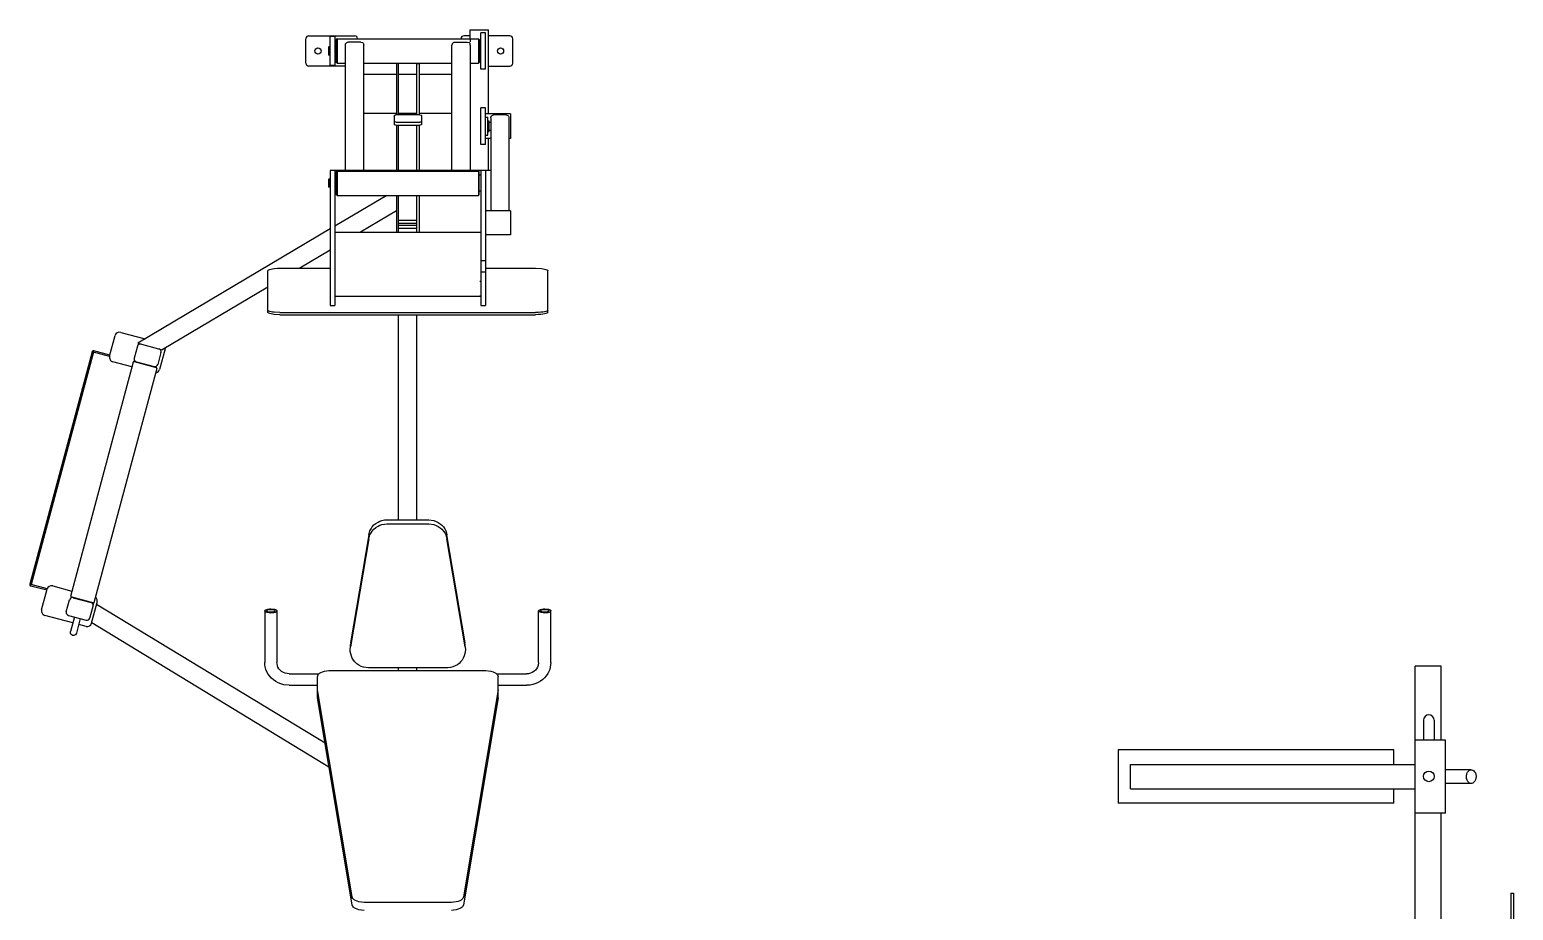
# Model space of a CAD drawing. Header units: millimetres. Extents: x 217.8 to 250.3, y 155.3 to 171.1.
# Drawn here: x 226.941 to 230.037, y 162.871 to 164.708 of the extents above; entities that cross this region are included whole.
import ezdxf

# ---------------------------------------------------------------- set-up
doc = ezdxf.new("R2010")
doc.units = ezdxf.units.MM
doc.layers.add('ARREDI_attrezzature', color=175, linetype='Continuous')

msp = doc.modelspace()

# ---------------------------------------------------------------- linework, layer by layer
at = {"layer": 'ARREDI_attrezzature'}
for p, q in [((227.5174, 164.6383), (227.5174, 164.6891)), ((227.5238, 164.6954), (227.619, 164.6954)), ((227.5682, 164.6722), (227.5682, 164.6939)), ((227.5778, 164.6939), (227.5682, 164.6939)), ((227.5778, 164.6939), (227.5778, 164.6891)), ((227.5778, 164.6891), (227.5778, 164.6335)), ((227.5809, 164.6844), (227.5778, 164.6844)), ((227.5825, 164.6891), (227.5809, 164.6876)), ((227.5809, 164.6876), (227.5809, 164.6398)), ((227.5825, 164.6891), (227.8779, 164.6891)), ((227.5825, 164.6891), (227.5825, 164.6383)), ((227.6004, 164.6787), (227.603, 164.6816)), ((227.603, 164.6816), (227.6047, 164.6823)), ((227.6047, 164.6823), (227.6061, 164.6824)), ((227.632, 164.6824), (227.6061, 164.6824)), ((227.632, 164.6824), (227.6356, 164.6813)), ((227.6356, 164.6813), (227.6371, 164.6799)), ((227.8226, 164.6787), (227.8252, 164.6816)), ((227.8252, 164.6816), (227.8269, 164.6823)), ((227.8269, 164.6823), (227.8283, 164.6824)), ((227.8283, 164.6824), (227.8543, 164.6824)), ((227.8603, 164.6954), (227.8476, 164.6954)), ((227.8543, 164.6824), (227.8579, 164.6813)), ((227.8579, 164.6813), (227.8593, 164.6799)), ((227.8603, 164.7081), (227.8984, 164.7081)), ((227.8603, 164.6891), (227.8603, 164.7081)), ((227.8603, 164.6891), (227.8603, 164.683)), ((227.8779, 164.6891), (227.8794, 164.6876)), ((227.8779, 164.6891), (227.8779, 164.6383)), ((227.8794, 164.6876), (227.8794, 164.6398)), ((227.8826, 164.6844), (227.8794, 164.6844)), ((227.8921, 164.7018), (227.8826, 164.7018)), ((227.8826, 164.6722), (227.8826, 164.7018)), ((227.8921, 164.6722), (227.8921, 164.7018)), ((227.8984, 164.5325), (227.8984, 164.7081)), ((227.9429, 164.6954), (227.8984, 164.6954)), ((227.9492, 164.6383), (227.9492, 164.6891)), ((227.5655, 164.6722), (227.565, 164.6717)), ((227.565, 164.6717), (227.565, 164.6557)), ((227.5675, 164.6637), (227.565, 164.6637)), ((227.5655, 164.6552), (227.565, 164.6557)), ((227.5666, 164.6722), (227.5655, 164.6722)), ((227.5655, 164.6722), (227.5655, 164.6552)), ((227.5666, 164.6552), (227.5655, 164.6552)), ((227.5666, 164.6722), (227.5666, 164.6552)), ((227.5674, 164.6717), (227.5667, 164.6717)), ((227.5667, 164.6717), (227.5667, 164.6557)), ((227.5674, 164.6557), (227.5667, 164.6557)), ((227.5674, 164.6717), (227.5674, 164.6557)), ((227.5675, 164.6722), (227.5675, 164.6552)), ((227.5675, 164.6637), (227.5675, 164.6637)), ((227.5682, 164.6552), (227.5682, 164.6722)), ((227.5682, 164.6335), (227.5682, 164.6552)), ((227.6, 164.6768), (227.6001, 164.6769)), ((227.6, 164.6767), (227.6, 164.6768)), ((227.6, 164.6768), (227.6, 164.6768)), ((227.6, 164.6766), (227.6, 164.6767)), ((227.6, 164.6767), (227.6, 164.6767)), ((227.6, 164.6765), (227.6, 164.6766)), ((227.6, 164.6764), (227.6, 164.6765)), ((227.6, 164.6765), (227.6, 164.6765)), ((227.6, 164.6763), (227.6, 164.6764)), ((227.6, 164.6762), (227.6, 164.6763)), ((227.6, 164.6763), (227.6, 164.6763)), ((227.6, 164.6761), (227.6, 164.6762)), ((227.6, 164.676), (227.6, 164.6761)), ((227.6, 164.4121), (227.6, 164.676)), ((227.6001, 164.6776), (227.6002, 164.6777)), ((227.6001, 164.6775), (227.6001, 164.6776)), ((227.6001, 164.6774), (227.6001, 164.6775)), ((227.6001, 164.6775), (227.6001, 164.6775)), ((227.6001, 164.6773), (227.6001, 164.6774)), ((227.6001, 164.6772), (227.6001, 164.6773)), ((227.6001, 164.6773), (227.6001, 164.6773)), ((227.6001, 164.6771), (227.6001, 164.6772)), ((227.6001, 164.6772), (227.6001, 164.6772)), ((227.6001, 164.677), (227.6001, 164.6771)), ((227.6001, 164.6769), (227.6001, 164.677)), ((227.6001, 164.677), (227.6001, 164.677)), ((227.6002, 164.6781), (227.6003, 164.6782)), ((227.6002, 164.678), (227.6002, 164.6781)), ((227.6002, 164.6779), (227.6002, 164.678)), ((227.6002, 164.678), (227.6002, 164.678)), ((227.6002, 164.6778), (227.6002, 164.6779)), ((227.6002, 164.6777), (227.6002, 164.6778)), ((227.6002, 164.6778), (227.6002, 164.6778)), ((227.6002, 164.6777), (227.6002, 164.6777)), ((227.6003, 164.6785), (227.6004, 164.6786)), ((227.6003, 164.6784), (227.6003, 164.6785)), ((227.6003, 164.6785), (227.6003, 164.6785)), ((227.6003, 164.6783), (227.6003, 164.6784)), ((227.6003, 164.6782), (227.6003, 164.6783)), ((227.6003, 164.6783), (227.6003, 164.6783)), ((227.6003, 164.6782), (227.6003, 164.6782)), ((227.6004, 164.6786), (227.6004, 164.6787)), ((227.6004, 164.6787), (227.6004, 164.6787)), ((227.6371, 164.6799), (227.6377, 164.6787)), ((227.6377, 164.6787), (227.6377, 164.6787)), ((227.6377, 164.6787), (227.6377, 164.6786)), ((227.6377, 164.6786), (227.6378, 164.6785)), ((227.6378, 164.6785), (227.6378, 164.6785)), ((227.6378, 164.6785), (227.6378, 164.6784)), ((227.6378, 164.6784), (227.6378, 164.6783)), ((227.6378, 164.6783), (227.6378, 164.6783)), ((227.6378, 164.6783), (227.6378, 164.6782)), ((227.6378, 164.6782), (227.6378, 164.6782)), ((227.6378, 164.6782), (227.6379, 164.6781)), ((227.6379, 164.6781), (227.6379, 164.678)), ((227.6379, 164.678), (227.6379, 164.678)), ((227.6379, 164.678), (227.6379, 164.6779)), ((227.6379, 164.6779), (227.6379, 164.6778)), ((227.6379, 164.6778), (227.6379, 164.6778)), ((227.6379, 164.6778), (227.6379, 164.6777)), ((227.6379, 164.6777), (227.6379, 164.6777)), ((227.6379, 164.6777), (227.6379, 164.6776)), ((227.6379, 164.6776), (227.638, 164.6775)), ((227.638, 164.6775), (227.638, 164.6775)), ((227.638, 164.6775), (227.638, 164.6774)), ((227.638, 164.6774), (227.638, 164.6773)), ((227.638, 164.6773), (227.638, 164.6773)), ((227.638, 164.6773), (227.638, 164.6772)), ((227.638, 164.6772), (227.638, 164.6772)), ((227.638, 164.6772), (227.638, 164.6771)), ((227.638, 164.6771), (227.638, 164.677)), ((227.638, 164.677), (227.638, 164.677)), ((227.638, 164.677), (227.638, 164.6769)), ((227.638, 164.6769), (227.638, 164.6768)), ((227.638, 164.6768), (227.6381, 164.6768)), ((227.6381, 164.6768), (227.6381, 164.6767)), ((227.6381, 164.6767), (227.6381, 164.6767)), ((227.6381, 164.6767), (227.6381, 164.6766)), ((227.6381, 164.6766), (227.6381, 164.6765)), ((227.6381, 164.6765), (227.6381, 164.6765)), ((227.6381, 164.6765), (227.6381, 164.6764)), ((227.6381, 164.6764), (227.6381, 164.6763)), ((227.6381, 164.6763), (227.6381, 164.6763)), ((227.6381, 164.6763), (227.6381, 164.6762)), ((227.6381, 164.6762), (227.6381, 164.6762)), ((227.6381, 164.6762), (227.6381, 164.676)), ((227.6381, 164.676), (227.6381, 164.6758)), ((227.6381, 164.4133), (227.6381, 164.6758)), ((227.8223, 164.6762), (227.8222, 164.676)), ((227.8222, 164.676), (227.8222, 164.6758)), ((227.8222, 164.4133), (227.8222, 164.6758)), ((227.8224, 164.6773), (227.8223, 164.6773)), ((227.8223, 164.6773), (227.8223, 164.6772)), ((227.8223, 164.6772), (227.8223, 164.6772)), ((227.8223, 164.6772), (227.8223, 164.6771)), ((227.8223, 164.6771), (227.8223, 164.677)), ((227.8223, 164.677), (227.8223, 164.677)), ((227.8223, 164.677), (227.8223, 164.6769)), ((227.8223, 164.6769), (227.8223, 164.6768)), ((227.8223, 164.6768), (227.8223, 164.6768)), ((227.8223, 164.6768), (227.8223, 164.6767)), ((227.8223, 164.6767), (227.8223, 164.6767)), ((227.8223, 164.6767), (227.8223, 164.6766)), ((227.8223, 164.6766), (227.8223, 164.6765)), ((227.8223, 164.6765), (227.8223, 164.6765)), ((227.8223, 164.6765), (227.8223, 164.6764)), ((227.8223, 164.6764), (227.8223, 164.6763)), ((227.8223, 164.6763), (227.8223, 164.6763)), ((227.8223, 164.6763), (227.8223, 164.6762)), ((227.8223, 164.6762), (227.8223, 164.6762)), ((227.8225, 164.6779), (227.8224, 164.6778)), ((227.8224, 164.6778), (227.8224, 164.6778)), ((227.8224, 164.6778), (227.8224, 164.6777)), ((227.8224, 164.6777), (227.8224, 164.6777)), ((227.8224, 164.6777), (227.8224, 164.6776)), ((227.8224, 164.6776), (227.8224, 164.6775)), ((227.8224, 164.6775), (227.8224, 164.6775)), ((227.8224, 164.6775), (227.8224, 164.6774)), ((227.8224, 164.6774), (227.8224, 164.6773)), ((227.8226, 164.6784), (227.8225, 164.6783)), ((227.8225, 164.6783), (227.8225, 164.6783)), ((227.8225, 164.6783), (227.8225, 164.6782)), ((227.8225, 164.6782), (227.8225, 164.6782)), ((227.8225, 164.6782), (227.8225, 164.6781)), ((227.8225, 164.6781), (227.8225, 164.678)), ((227.8225, 164.678), (227.8225, 164.678)), ((227.8225, 164.678), (227.8225, 164.6779)), ((227.8226, 164.6787), (227.8226, 164.6787)), ((227.8226, 164.6787), (227.8226, 164.6786)), ((227.8226, 164.6786), (227.8226, 164.6785)), ((227.8226, 164.6785), (227.8226, 164.6785)), ((227.8226, 164.6785), (227.8226, 164.6784)), ((227.8593, 164.6799), (227.86, 164.6787)), ((227.86, 164.6786), (227.86, 164.6787)), ((227.86, 164.6787), (227.86, 164.6787)), ((227.86, 164.6785), (227.86, 164.6786)), ((227.86, 164.6784), (227.86, 164.6785)), ((227.86, 164.6785), (227.86, 164.6785)), ((227.8601, 164.6783), (227.86, 164.6784)), ((227.8601, 164.6782), (227.8601, 164.6783)), ((227.8601, 164.6783), (227.8601, 164.6783)), ((227.8601, 164.6781), (227.8601, 164.6782)), ((227.8601, 164.6782), (227.8601, 164.6782)), ((227.8601, 164.678), (227.8601, 164.6781)), ((227.8601, 164.6779), (227.8601, 164.678)), ((227.8601, 164.678), (227.8601, 164.678)), ((227.8602, 164.6778), (227.8601, 164.6779)), ((227.8602, 164.6777), (227.8602, 164.6778)), ((227.8602, 164.6778), (227.8602, 164.6778)), ((227.8602, 164.6776), (227.8602, 164.6777)), ((227.8602, 164.6777), (227.8602, 164.6777)), ((227.8602, 164.6775), (227.8602, 164.6776)), ((227.8602, 164.6774), (227.8602, 164.6775)), ((227.8602, 164.6775), (227.8602, 164.6775)), ((227.8602, 164.6773), (227.8602, 164.6774)), ((227.8603, 164.6772), (227.8602, 164.6773)), ((227.8602, 164.6773), (227.8602, 164.6773)), ((227.8603, 164.6771), (227.8603, 164.6772)), ((227.8603, 164.6772), (227.8603, 164.6772)), ((227.8603, 164.677), (227.8603, 164.6771)), ((227.8603, 164.6769), (227.8603, 164.677)), ((227.8603, 164.677), (227.8603, 164.677)), ((227.8603, 164.6768), (227.8603, 164.6769)), ((227.8603, 164.6767), (227.8603, 164.6768)), ((227.8603, 164.6768), (227.8603, 164.6768)), ((227.8603, 164.6766), (227.8603, 164.6767)), ((227.8603, 164.6767), (227.8603, 164.6767)), ((227.8603, 164.6765), (227.8603, 164.6766)), ((227.8603, 164.6764), (227.8603, 164.6765)), ((227.8603, 164.6765), (227.8603, 164.6765)), ((227.8603, 164.6763), (227.8603, 164.6764)), ((227.8603, 164.6762), (227.8603, 164.6763)), ((227.8603, 164.6763), (227.8603, 164.6763)), ((227.8603, 164.6761), (227.8603, 164.6762)), ((227.8603, 164.676), (227.8603, 164.6761)), ((227.8603, 164.676), (227.8603, 164.4133)), ((227.8826, 164.6552), (227.8826, 164.6722)), ((227.8826, 164.6256), (227.8826, 164.6552)), ((227.8921, 164.6552), (227.8921, 164.6722)), ((227.8921, 164.6256), (227.8921, 164.6552)), ((227.6, 164.6319), (227.5238, 164.6319)), ((227.5778, 164.6335), (227.5682, 164.6335)), ((227.5809, 164.6424), (227.5778, 164.6424)), ((227.5825, 164.6383), (227.5809, 164.6398)), ((227.5825, 164.6383), (227.6, 164.6383)), ((227.6381, 164.6383), (227.8222, 164.6383)), ((227.7111, 164.6375), (227.7066, 164.6375)), ((227.7066, 164.6375), (227.7066, 164.5302)), ((227.7111, 164.6367), (227.7111, 164.6383)), ((227.7111, 164.5302), (227.7111, 164.6367)), ((227.7492, 164.6367), (227.7492, 164.6383)), ((227.7492, 164.6375), (227.7538, 164.6375)), ((227.7492, 164.5302), (227.7492, 164.6367)), ((227.7538, 164.6375), (227.7538, 164.5302)), ((227.8603, 164.6383), (227.8779, 164.6383)), ((227.8779, 164.6383), (227.8794, 164.6398)), ((227.8826, 164.6424), (227.8794, 164.6424)), ((227.8921, 164.6256), (227.8826, 164.6256)), ((227.8984, 164.6319), (227.9429, 164.6319)), ((227.6381, 164.6154), (227.7066, 164.6154)), ((227.7111, 164.6154), (227.7492, 164.6154)), ((227.7538, 164.6154), (227.8222, 164.6154)), ((227.6381, 164.5339), (227.7066, 164.5339)), ((227.7018, 164.5291), (227.7028, 164.5299)), ((227.7018, 164.5291), (227.7018, 164.5104)), ((227.7028, 164.5299), (227.7044, 164.5302)), ((227.7044, 164.5302), (227.705, 164.5302)), ((227.7554, 164.5302), (227.705, 164.5302)), ((227.7111, 164.5339), (227.7492, 164.5339)), ((227.7538, 164.5339), (227.8222, 164.5339)), ((227.7554, 164.5302), (227.7582, 164.5296)), ((227.7582, 164.5296), (227.7585, 164.5291)), ((227.7585, 164.5291), (227.7585, 164.5104)), ((227.8921, 164.5449), (227.8826, 164.5449)), ((227.8826, 164.4687), (227.8826, 164.5449)), ((227.8921, 164.4687), (227.8921, 164.5449)), ((227.9445, 164.5325), (227.8923, 164.5325)), ((227.9035, 164.5263), (227.9061, 164.5293)), ((227.9061, 164.5293), (227.9078, 164.53)), ((227.9078, 164.53), (227.9093, 164.5302)), ((227.9352, 164.5302), (227.9093, 164.5302)), ((227.9352, 164.5302), (227.9388, 164.529)), ((227.9388, 164.529), (227.9402, 164.5275)), ((227.9402, 164.5275), (227.9409, 164.5263)), ((227.9445, 164.5325), (227.9445, 164.4812)), ((227.7022, 164.5158), (227.7018, 164.5163)), ((227.7022, 164.5099), (227.7018, 164.5104)), ((227.705, 164.5152), (227.7022, 164.5158)), ((227.705, 164.5093), (227.7022, 164.5099)), ((227.705, 164.5152), (227.7554, 164.5152)), ((227.705, 164.5093), (227.7554, 164.5093)), ((227.7066, 164.5093), (227.7066, 164.414)), ((227.7111, 164.4143), (227.7111, 164.5093)), ((227.7492, 164.4143), (227.7492, 164.5093)), ((227.7538, 164.5093), (227.7538, 164.4143)), ((227.756, 164.5152), (227.7554, 164.5152)), ((227.756, 164.5093), (227.7554, 164.5093)), ((227.7575, 164.5155), (227.756, 164.5152)), ((227.7575, 164.5096), (227.756, 164.5093)), ((227.7585, 164.5163), (227.7575, 164.5155)), ((227.7585, 164.5104), (227.7575, 164.5096)), ((227.8921, 164.5259), (227.8972, 164.5259)), ((227.8972, 164.4878), (227.8972, 164.5259)), ((227.8972, 164.5179), (227.9, 164.5179)), ((227.8972, 164.4957), (227.9, 164.4957)), ((227.9, 164.4957), (227.9, 164.5179)), ((227.9, 164.5153), (227.9032, 164.5153)), ((227.9, 164.4983), (227.9032, 164.4983)), ((227.9032, 164.5249), (227.9032, 164.525)), ((227.9032, 164.525), (227.9033, 164.525)), ((227.9032, 164.5248), (227.9032, 164.5249)), ((227.9032, 164.5249), (227.9032, 164.5249)), ((227.9032, 164.5247), (227.9032, 164.5248)), ((227.9032, 164.5246), (227.9032, 164.5247)), ((227.9032, 164.5247), (227.9032, 164.5247)), ((227.9032, 164.5245), (227.9032, 164.5246)), ((227.9032, 164.5246), (227.9032, 164.5246)), ((227.9032, 164.5244), (227.9032, 164.5245)), ((227.9032, 164.5245), (227.9032, 164.5245)), ((227.9032, 164.5243), (227.9032, 164.5244)), ((227.9032, 164.5244), (227.9032, 164.5244)), ((227.9032, 164.5242), (227.9032, 164.5243)), ((227.9032, 164.5243), (227.9032, 164.5243)), ((227.9032, 164.5241), (227.9032, 164.5242)), ((227.9032, 164.5242), (227.9032, 164.5242)), ((227.9032, 164.524), (227.9032, 164.5241)), ((227.9032, 164.524), (227.9032, 164.3306)), ((227.9033, 164.5254), (227.9033, 164.5255)), ((227.9033, 164.5255), (227.9034, 164.5255)), ((227.9033, 164.5253), (227.9033, 164.5254)), ((227.9033, 164.5254), (227.9033, 164.5254)), ((227.9033, 164.5252), (227.9033, 164.5253)), ((227.9033, 164.5253), (227.9033, 164.5253)), ((227.9033, 164.5251), (227.9033, 164.5252)), ((227.9033, 164.5252), (227.9033, 164.5252)), ((227.9033, 164.525), (227.9033, 164.5251)), ((227.9033, 164.5251), (227.9033, 164.5251)), ((227.9034, 164.5258), (227.9034, 164.5259)), ((227.9034, 164.5259), (227.9035, 164.5259)), ((227.9034, 164.5257), (227.9034, 164.5258)), ((227.9034, 164.5258), (227.9034, 164.5258)), ((227.9034, 164.5256), (227.9034, 164.5257)), ((227.9034, 164.5257), (227.9034, 164.5257)), ((227.9034, 164.5255), (227.9034, 164.5256)), ((227.9034, 164.5256), (227.9034, 164.5256)), ((227.9035, 164.5262), (227.9035, 164.5263)), ((227.9035, 164.5261), (227.9035, 164.5262)), ((227.9035, 164.526), (227.9035, 164.5261)), ((227.9035, 164.5261), (227.9035, 164.5261)), ((227.9035, 164.5259), (227.9035, 164.526)), ((227.9035, 164.526), (227.9035, 164.526)), ((227.9409, 164.5263), (227.9409, 164.5262)), ((227.9409, 164.5262), (227.9409, 164.5261)), ((227.9409, 164.5261), (227.9409, 164.5261)), ((227.9409, 164.5261), (227.9409, 164.526)), ((227.9409, 164.526), (227.9409, 164.526)), ((227.9409, 164.526), (227.941, 164.5259)), ((227.941, 164.5259), (227.941, 164.5259)), ((227.941, 164.5259), (227.941, 164.5258)), ((227.941, 164.5258), (227.941, 164.5258)), ((227.941, 164.5258), (227.941, 164.5257)), ((227.941, 164.5257), (227.941, 164.5257)), ((227.941, 164.5257), (227.941, 164.5256)), ((227.941, 164.5256), (227.9411, 164.5256)), ((227.9411, 164.5256), (227.9411, 164.5255)), ((227.9411, 164.5255), (227.9411, 164.5255)), ((227.9411, 164.5255), (227.9411, 164.5254)), ((227.9411, 164.5254), (227.9411, 164.5254)), ((227.9411, 164.5254), (227.9411, 164.5253)), ((227.9411, 164.5253), (227.9411, 164.5253)), ((227.9411, 164.5253), (227.9411, 164.5252)), ((227.9411, 164.5252), (227.9411, 164.5252)), ((227.9411, 164.5252), (227.9411, 164.5251)), ((227.9411, 164.5251), (227.9412, 164.5251)), ((227.9412, 164.5251), (227.9412, 164.525)), ((227.9412, 164.525), (227.9412, 164.525)), ((227.9412, 164.525), (227.9412, 164.5249)), ((227.9412, 164.5249), (227.9412, 164.5249)), ((227.9412, 164.5249), (227.9412, 164.5248)), ((227.9412, 164.5248), (227.9412, 164.5247)), ((227.9412, 164.5247), (227.9412, 164.5247)), ((227.9412, 164.5247), (227.9412, 164.5246)), ((227.9412, 164.5246), (227.9412, 164.5246)), ((227.9412, 164.5246), (227.9412, 164.5245)), ((227.9412, 164.5245), (227.9412, 164.5245)), ((227.9412, 164.5245), (227.9412, 164.5244)), ((227.9412, 164.5244), (227.9412, 164.5244)), ((227.9412, 164.5244), (227.9412, 164.5243)), ((227.9412, 164.5243), (227.9412, 164.5243)), ((227.9412, 164.5243), (227.9412, 164.5242)), ((227.9412, 164.5242), (227.9412, 164.5242)), ((227.9412, 164.5242), (227.9413, 164.5241)), ((227.9413, 164.5241), (227.9413, 164.524)), ((227.9413, 164.524), (227.9413, 164.5238)), ((227.9413, 164.5238), (227.9413, 164.3306)), ((227.8921, 164.4687), (227.8826, 164.4687)), ((227.8921, 164.4878), (227.8972, 164.4878)), ((227.9032, 164.4812), (227.8924, 164.4812)), ((227.8984, 164.4143), (227.8984, 164.4812)), ((227.9445, 164.4812), (227.9413, 164.4812)), ((227.5682, 164.4143), (227.5682, 164.1326)), ((227.9032, 164.4143), (227.5682, 164.4143)), ((227.5782, 164.4143), (227.5782, 164.1526)), ((227.5809, 164.4049), (227.5782, 164.4049)), ((227.5825, 164.4133), (227.5809, 164.4118)), ((227.5809, 164.4118), (227.5809, 164.364)), ((227.5825, 164.4133), (227.8779, 164.4133)), ((227.5825, 164.4133), (227.5825, 164.3625)), ((227.8794, 164.4121), (227.8779, 164.4133)), ((227.8779, 164.4133), (227.8779, 164.3625)), ((227.8794, 164.364), (227.8794, 164.4121)), ((227.8826, 164.4049), (227.8794, 164.4049)), ((227.8826, 164.4143), (227.8826, 164.1326)), ((227.8921, 164.4143), (227.8921, 164.1326)), ((227.5655, 164.3964), (227.565, 164.3959)), ((227.565, 164.3959), (227.565, 164.3799)), ((227.5675, 164.3879), (227.565, 164.3879)), ((227.5655, 164.3794), (227.565, 164.3799)), ((227.5666, 164.3964), (227.5655, 164.3964)), ((227.5655, 164.3964), (227.5655, 164.3794)), ((227.5666, 164.3794), (227.5655, 164.3794)), ((227.5666, 164.3964), (227.5666, 164.3794)), ((227.5674, 164.3959), (227.5667, 164.3959)), ((227.5667, 164.3959), (227.5667, 164.3799)), ((227.5674, 164.3799), (227.5667, 164.3799)), ((227.5674, 164.3959), (227.5674, 164.3799)), ((227.5675, 164.3964), (227.5675, 164.3794)), ((227.5675, 164.3879), (227.5675, 164.3879)), ((227.5809, 164.371), (227.5782, 164.371)), ((227.6864, 164.3625), (227.5782, 164.2982)), ((227.5825, 164.3625), (227.5809, 164.364)), ((227.5825, 164.3625), (227.8779, 164.3625)), ((227.7066, 164.3625), (227.7066, 164.2859)), ((227.7111, 164.2859), (227.7111, 164.3625)), ((227.7492, 164.2859), (227.7492, 164.3625)), ((227.7538, 164.3625), (227.7538, 164.2859)), ((227.8779, 164.3625), (227.8794, 164.364)), ((227.8826, 164.371), (227.8794, 164.371)), ((227.7066, 164.3303), (227.6318, 164.2859)), ((227.7492, 164.31), (227.7111, 164.31)), ((227.9444, 164.3306), (227.8921, 164.3306)), ((227.9444, 164.3306), (227.9444, 164.2801)), ((227.5682, 164.2924), (227.1667, 164.0541)), ((227.5782, 164.2859), (227.8822, 164.2859)), ((227.7492, 164.3036), (227.7111, 164.3036)), ((227.7492, 164.2997), (227.7111, 164.2997)), ((227.7492, 164.2934), (227.7111, 164.2934)), ((227.9444, 164.2801), (227.8921, 164.2801)), ((227.5682, 164.2483), (227.5046, 164.2105)), ((227.8826, 164.2268), (227.8921, 164.2268)), ((227.4381, 164.2052), (227.4391, 164.2067)), ((227.4381, 164.1189), (227.4381, 164.2052)), ((227.4391, 164.2067), (227.4403, 164.2073)), ((227.4403, 164.2073), (227.4423, 164.2081)), ((227.4423, 164.2081), (227.4448, 164.2088)), ((227.4448, 164.2088), (227.4482, 164.2094)), ((227.4482, 164.2094), (227.4524, 164.21)), ((227.4524, 164.21), (227.4584, 164.2104)), ((227.4584, 164.2104), (227.4635, 164.2105)), ((227.4635, 164.2105), (227.5682, 164.2105)), ((227.8816, 164.2031), (227.893, 164.2031)), ((227.8921, 164.2105), (227.9969, 164.2105)), ((227.9969, 164.2105), (228.0088, 164.2099)), ((228.0088, 164.2099), (228.0127, 164.2093)), ((228.0127, 164.2093), (228.0155, 164.2088)), ((228.0155, 164.2088), (228.018, 164.2081)), ((228.018, 164.2081), (228.02, 164.2074)), ((228.02, 164.2074), (228.0213, 164.2066)), ((228.0213, 164.2066), (228.0221, 164.2058)), ((228.0221, 164.2058), (228.0223, 164.2052)), ((228.0223, 164.1189), (228.0223, 164.2052)), ((227.4381, 164.171), (227.2179, 164.0404)), ((227.8822, 164.1822), (227.8822, 164.1842)), ((227.5682, 164.1326), (227.5778, 164.1326)), ((227.5778, 164.1526), (227.5778, 164.1326)), ((227.5782, 164.1526), (227.8822, 164.1526)), ((227.8822, 164.1526), (227.8822, 164.1535)), ((227.8826, 164.1326), (227.8921, 164.1326)), ((227.4382, 164.1228), (227.4381, 164.1233)), ((227.4382, 164.1183), (227.4381, 164.1189)), ((227.439, 164.1219), (227.4382, 164.1228)), ((227.439, 164.1175), (227.4382, 164.1183)), ((227.4403, 164.1212), (227.439, 164.1219)), ((227.4403, 164.1167), (227.439, 164.1175)), ((227.4423, 164.1204), (227.4403, 164.1212)), ((227.4423, 164.116), (227.4403, 164.1167)), ((227.4449, 164.1198), (227.4423, 164.1204)), ((227.4449, 164.1153), (227.4423, 164.116)), ((227.4477, 164.1192), (227.4449, 164.1198)), ((227.4477, 164.1148), (227.4449, 164.1153)), ((227.4516, 164.1187), (227.4477, 164.1192)), ((227.4516, 164.1142), (227.4477, 164.1148)), ((227.4635, 164.1181), (227.4516, 164.1187)), ((227.4635, 164.1136), (227.4516, 164.1142)), ((227.4635, 164.1181), (227.9969, 164.1181)), ((227.4635, 164.1136), (227.9969, 164.1136)), ((227.7111, 163.6858), (227.7111, 164.1136)), ((227.7492, 163.6858), (227.7492, 164.1136)), ((228.0019, 164.1182), (227.9969, 164.1181)), ((228.0019, 164.1137), (227.9969, 164.1136)), ((228.0079, 164.1186), (228.0019, 164.1182)), ((228.0079, 164.1141), (228.0019, 164.1137)), ((228.0122, 164.1191), (228.0079, 164.1186)), ((228.0122, 164.1147), (228.0079, 164.1141)), ((228.0156, 164.1198), (228.0122, 164.1191)), ((228.0156, 164.1153), (228.0122, 164.1147)), ((228.018, 164.1204), (228.0156, 164.1198)), ((228.018, 164.116), (228.0156, 164.1153)), ((228.0201, 164.1212), (228.018, 164.1204)), ((228.0201, 164.1168), (228.018, 164.116)), ((228.0213, 164.1219), (228.0201, 164.1212)), ((228.0213, 164.1174), (228.0201, 164.1168)), ((228.0223, 164.1233), (228.0213, 164.1219)), ((228.0223, 164.1189), (228.0213, 164.1174)), ((227.108, 164.0271), (227.1195, 164.07)), ((227.1311, 164.0768), (227.1819, 164.0632)), ((227.0713, 164.0363), (226.9413, 163.5514)), ((227.075, 164.0384), (226.9443, 163.5507)), ((227.1078, 164.0265), (227.0713, 164.0363)), ((227.1086, 164.0294), (227.075, 164.0384)), ((227.1662, 164.0479), (227.1594, 164.0229)), ((227.1667, 164.0541), (227.2179, 164.0404)), ((227.2152, 164.0348), (227.2085, 164.0097)), ((227.2238, 164.0421), (227.2122, 163.9991)), ((227.1573, 164.0148), (227.0262, 163.5256)), ((227.2063, 164.0016), (227.0753, 163.5126)), ((227.1546, 164.0047), (227.1147, 164.0154)), ((227.1591, 164.0159), (227.2053, 164.0035)), ((227.1638, 164.0154), (227.201, 164.0054)), ((227.6487, 163.6544), (227.6512, 163.663)), ((227.6512, 163.663), (227.6534, 163.6673)), ((227.6534, 163.6673), (227.6559, 163.671)), ((227.6534, 163.6587), (227.6559, 163.6624)), ((227.6559, 163.671), (227.6596, 163.6751)), ((227.6559, 163.6624), (227.6596, 163.6665)), ((227.6596, 163.6751), (227.6633, 163.6782)), ((227.6596, 163.6665), (227.6633, 163.6696)), ((227.6633, 163.6782), (227.668, 163.6812)), ((227.6633, 163.6696), (227.668, 163.6726)), ((227.668, 163.6812), (227.6719, 163.683)), ((227.668, 163.6726), (227.6719, 163.6744)), ((227.6719, 163.683), (227.6763, 163.6845)), ((227.6719, 163.6744), (227.6763, 163.6759)), ((227.6763, 163.6845), (227.6818, 163.6855)), ((227.6763, 163.6759), (227.6818, 163.6769)), ((227.6818, 163.6855), (227.6862, 163.6858)), ((227.6818, 163.6769), (227.6862, 163.6772)), ((227.6862, 163.6858), (227.7741, 163.6858)), ((227.6862, 163.6772), (227.7741, 163.6772)), ((227.7741, 163.6858), (227.7847, 163.6843)), ((227.7741, 163.6772), (227.7847, 163.6757)), ((227.7847, 163.6843), (227.7896, 163.6825)), ((227.7847, 163.6757), (227.7896, 163.6739)), ((227.7896, 163.6825), (227.7936, 163.6805)), ((227.7896, 163.6739), (227.7936, 163.6719)), ((227.7936, 163.6805), (227.798, 163.6775)), ((227.7936, 163.6719), (227.798, 163.6689)), ((227.798, 163.6775), (227.8012, 163.6746)), ((227.798, 163.6689), (227.8012, 163.666)), ((227.8012, 163.6746), (227.8044, 163.671)), ((227.8012, 163.666), (227.8044, 163.6624)), ((227.8044, 163.671), (227.8071, 163.667)), ((227.8044, 163.6624), (227.8071, 163.6584)), ((227.8071, 163.667), (227.8092, 163.6628)), ((227.8092, 163.6628), (227.8109, 163.658)), ((227.6487, 163.6544), (227.6106, 163.4293)), ((227.6487, 163.6511), (227.6106, 163.426)), ((227.6487, 163.6458), (227.6106, 163.4207)), ((227.6487, 163.6458), (227.6512, 163.6544)), ((227.6512, 163.6544), (227.6534, 163.6587)), ((227.8071, 163.6584), (227.8092, 163.6542)), ((227.8092, 163.6542), (227.8109, 163.6494)), ((227.8109, 163.658), (227.8117, 163.6544)), ((227.8109, 163.6494), (227.8117, 163.6458)), ((227.8498, 163.4293), (227.8117, 163.6544)), ((227.8498, 163.426), (227.8117, 163.6511)), ((227.8498, 163.4207), (227.8117, 163.6458)), ((226.9413, 163.5514), (226.9443, 163.5507)), ((226.9435, 163.5477), (226.9443, 163.5507)), ((226.9771, 163.5387), (226.9435, 163.5477)), ((226.9779, 163.5416), (226.9443, 163.5507)), ((226.9662, 163.4981), (226.9777, 163.5411)), ((226.9894, 163.5478), (227.0293, 163.5371)), ((227.0177, 163.4939), (227.0244, 163.519)), ((227.0262, 163.5256), (227.0753, 163.5124)), ((227.0319, 163.5233), (227.0692, 163.5133)), ((227.0668, 163.4808), (227.0735, 163.5058)), ((227.0705, 163.4702), (227.082, 163.5131)), ((227.0735, 163.5058), (227.0736, 163.5064)), ((227.0736, 163.5064), (227.0753, 163.5126)), ((227.5609, 163.2175), (227.081, 163.5091)), ((227.0312, 163.4708), (226.973, 163.4865)), ((227.022, 163.4865), (227.0593, 163.4765)), ((227.0345, 163.4831), (227.0263, 163.4526)), ((227.0468, 163.4798), (227.0386, 163.4493)), ((227.4317, 163.4958), (227.4326, 163.4974)), ((227.4317, 163.4958), (227.4317, 163.3884)), ((227.4318, 163.4952), (227.4317, 163.4958)), ((227.4324, 163.4943), (227.4318, 163.4952)), ((227.4334, 163.4936), (227.4324, 163.4943)), ((227.4326, 163.4974), (227.4341, 163.4983)), ((227.435, 163.4929), (227.4334, 163.4936)), ((227.4341, 163.4983), (227.4358, 163.499)), ((227.437, 163.4923), (227.435, 163.4929)), ((227.4357, 163.4958), (227.4368, 163.4973)), ((227.4358, 163.4952), (227.4357, 163.4958)), ((227.4358, 163.499), (227.4381, 163.4995)), ((227.4367, 163.4944), (227.4358, 163.4952)), ((227.4382, 163.4937), (227.4367, 163.4944)), ((227.4368, 163.4973), (227.4384, 163.4979)), ((227.4444, 163.4914), (227.437, 163.4923)), ((227.4381, 163.4995), (227.4415, 163.5)), ((227.4444, 163.4928), (227.4382, 163.4937)), ((227.4384, 163.4979), (227.4406, 163.4985)), ((227.4406, 163.4985), (227.4444, 163.4988)), ((227.4415, 163.5), (227.4444, 163.5001)), ((227.4444, 163.5001), (227.4519, 163.4993)), ((227.4444, 163.4988), (227.4506, 163.4979)), ((227.4482, 163.4931), (227.4444, 163.4928)), ((227.4474, 163.4915), (227.4444, 163.4914)), ((227.4508, 163.492), (227.4474, 163.4915)), ((227.4504, 163.4936), (227.4482, 163.4931)), ((227.452, 163.4943), (227.4504, 163.4936)), ((227.4506, 163.4979), (227.4521, 163.4972)), ((227.4531, 163.4926), (227.4508, 163.492)), ((227.4519, 163.4993), (227.4539, 163.4987)), ((227.4532, 163.4958), (227.452, 163.4943)), ((227.4521, 163.4972), (227.453, 163.4963)), ((227.453, 163.4963), (227.4532, 163.4958)), ((227.4548, 163.4933), (227.4531, 163.4926)), ((227.4539, 163.4987), (227.4554, 163.498)), ((227.4562, 163.4942), (227.4548, 163.4933)), ((227.4554, 163.498), (227.4564, 163.4972)), ((227.4571, 163.4958), (227.4562, 163.4942)), ((227.4564, 163.4972), (227.457, 163.4964)), ((227.457, 163.4964), (227.4571, 163.4958)), ((227.4571, 163.4958), (227.4571, 163.3884)), ((228.0032, 163.4958), (228.0041, 163.4974)), ((228.0032, 163.3884), (228.0032, 163.4958)), ((228.0033, 163.4952), (228.0032, 163.4958)), ((228.0039, 163.4943), (228.0033, 163.4952)), ((228.0049, 163.4936), (228.0039, 163.4943)), ((228.0041, 163.4974), (228.0056, 163.4983)), ((228.0065, 163.4929), (228.0049, 163.4936)), ((228.0056, 163.4983), (228.0073, 163.499)), ((228.0085, 163.4923), (228.0065, 163.4929)), ((228.0072, 163.4958), (228.0083, 163.4973)), ((228.0073, 163.4952), (228.0072, 163.4958)), ((228.0073, 163.499), (228.0096, 163.4995)), ((228.0082, 163.4944), (228.0073, 163.4952)), ((228.0097, 163.4937), (228.0082, 163.4944)), ((228.0083, 163.4973), (228.0099, 163.4979)), ((228.0159, 163.4914), (228.0085, 163.4923)), ((228.0096, 163.4995), (228.013, 163.5)), ((228.0159, 163.4928), (228.0097, 163.4937)), ((228.0099, 163.4979), (228.0121, 163.4985)), ((228.0121, 163.4985), (228.0159, 163.4988)), ((228.013, 163.5), (228.0159, 163.5001)), ((228.0159, 163.5001), (228.0234, 163.4993)), ((228.0159, 163.4988), (228.0221, 163.4979)), ((228.0197, 163.4931), (228.0159, 163.4928)), ((228.0189, 163.4915), (228.0159, 163.4914)), ((228.0223, 163.492), (228.0189, 163.4915)), ((228.0219, 163.4936), (228.0197, 163.4931)), ((228.0235, 163.4943), (228.0219, 163.4936)), ((228.0221, 163.4979), (228.0236, 163.4972)), ((228.0246, 163.4926), (228.0223, 163.492)), ((228.0234, 163.4993), (228.0254, 163.4987)), ((228.0247, 163.4958), (228.0235, 163.4943)), ((228.0236, 163.4972), (228.0245, 163.4963)), ((228.0245, 163.4963), (228.0247, 163.4958)), ((228.0263, 163.4933), (228.0246, 163.4926)), ((228.0254, 163.4987), (228.0269, 163.498)), ((228.0277, 163.4942), (228.0263, 163.4933)), ((228.0269, 163.498), (228.0279, 163.4972)), ((228.0286, 163.4958), (228.0277, 163.4942)), ((228.0279, 163.4972), (228.0285, 163.4964)), ((228.0285, 163.4964), (228.0286, 163.4958)), ((228.0286, 163.3884), (228.0286, 163.4958)), ((227.0261, 163.4513), (227.0263, 163.4526)), ((227.0264, 163.4492), (227.0261, 163.4513)), ((227.0272, 163.4474), (227.0264, 163.4492)), ((227.0308, 163.4448), (227.0272, 163.4474)), ((227.0315, 163.4447), (227.0308, 163.4448)), ((227.0334, 163.4447), (227.0315, 163.4447)), ((227.0351, 163.4451), (227.0334, 163.4447)), ((227.0366, 163.4461), (227.0351, 163.4451)), ((227.0386, 163.4493), (227.0366, 163.4461)), ((227.0588, 163.4634), (227.0435, 163.4676)), ((227.5692, 163.1676), (227.0706, 163.4706)), ((227.61, 163.4145), (227.6106, 163.4207)), ((227.6102, 163.411), (227.61, 163.4145)), ((227.61, 163.4145), (227.61, 163.4145)), ((227.6106, 163.4207), (227.6106, 163.426)), ((227.8503, 163.4145), (227.8495, 163.4067)), ((227.8498, 163.4207), (227.8498, 163.426)), ((227.8498, 163.4207), (227.8503, 163.4145)), ((227.8503, 163.4145), (227.8503, 163.4145)), ((227.432, 163.383), (227.4317, 163.3884)), ((227.4327, 163.3788), (227.432, 163.383)), ((227.4573, 163.3857), (227.4571, 163.3884)), ((227.4581, 163.3819), (227.4573, 163.3857)), ((227.4593, 163.3786), (227.4581, 163.3819)), ((227.611, 163.406), (227.6102, 163.411)), ((227.6124, 163.4016), (227.611, 163.406)), ((227.6144, 163.3971), (227.6124, 163.4016)), ((227.617, 163.3929), (227.6144, 163.3971)), ((227.6199, 163.3894), (227.617, 163.3929)), ((227.6239, 163.3856), (227.6199, 163.3894)), ((227.6279, 163.3828), (227.6239, 163.3856)), ((227.6329, 163.3801), (227.6279, 163.3828)), ((227.8337, 163.3835), (227.8292, 163.3809)), ((227.8373, 163.3863), (227.8337, 163.3835)), ((227.841, 163.3899), (227.8373, 163.3863)), ((227.8436, 163.3933), (227.841, 163.3899)), ((227.846, 163.3973), (227.8436, 163.3933)), ((227.848, 163.4018), (227.846, 163.3973)), ((227.8495, 163.4067), (227.848, 163.4018)), ((228.0022, 163.3817), (228.001, 163.3787)), ((228.0032, 163.3884), (228.0022, 163.3817)), ((228.0286, 163.3884), (228.0275, 163.3784)), ((227.4341, 163.3739), (227.4327, 163.3788)), ((227.4362, 163.3689), (227.4341, 163.3739)), ((227.4388, 163.3641), (227.4362, 163.3689)), ((227.4416, 163.3601), (227.4388, 163.3641)), ((227.4457, 163.3555), (227.4416, 163.3601)), ((227.4497, 163.3519), (227.4457, 163.3555)), ((227.4549, 163.3483), (227.4497, 163.3519)), ((227.4613, 163.3752), (227.4593, 163.3786)), ((227.4639, 163.3722), (227.4613, 163.3752)), ((227.4666, 163.3697), (227.4639, 163.3722)), ((227.4705, 163.3673), (227.4666, 163.3697)), ((227.4742, 163.3658), (227.4705, 163.3673)), ((227.4825, 163.3645), (227.4742, 163.3658)), ((227.4825, 163.3645), (227.5448, 163.3645)), ((227.5419, 163.3586), (227.5429, 163.3622)), ((227.542, 163.3576), (227.5419, 163.3586)), ((227.542, 163.3147), (227.542, 163.3576)), ((227.5429, 163.3622), (227.5441, 163.3638)), ((227.5441, 163.3638), (227.5462, 163.3657)), ((227.5462, 163.3657), (227.5486, 163.3672)), ((227.5486, 163.3672), (227.552, 163.3688)), ((227.552, 163.3688), (227.5562, 163.3701)), ((227.5562, 163.3701), (227.5607, 163.3709)), ((227.5607, 163.3709), (227.5656, 163.3713)), ((227.5656, 163.3713), (227.5673, 163.3713)), ((227.5673, 163.3713), (227.8931, 163.3713)), ((227.6374, 163.3785), (227.6329, 163.3801)), ((227.6481, 163.377), (227.6374, 163.3785)), ((227.8122, 163.377), (227.6481, 163.377)), ((227.7111, 163.3713), (227.7111, 163.377)), ((227.7492, 163.3713), (227.7492, 163.377)), ((227.814, 163.377), (227.8122, 163.377)), ((227.8192, 163.3776), (227.814, 163.377)), ((227.8241, 163.3789), (227.8192, 163.3776)), ((227.8292, 163.3809), (227.8241, 163.3789)), ((227.8931, 163.3713), (227.9037, 163.3702)), ((227.9037, 163.3702), (227.908, 163.3689)), ((227.908, 163.3689), (227.911, 163.3676)), ((227.911, 163.3676), (227.9138, 163.3659)), ((227.9138, 163.3659), (227.916, 163.3641)), ((227.9156, 163.3645), (227.9778, 163.3645)), ((227.916, 163.3641), (227.9174, 163.3622)), ((227.9174, 163.3622), (227.9183, 163.3601)), ((227.9183, 163.3601), (227.9185, 163.3586)), ((227.9184, 163.3147), (227.9184, 163.3576)), ((227.9185, 163.3586), (227.9185, 163.3586)), ((227.9817, 163.3648), (227.9778, 163.3645)), ((227.9864, 163.3659), (227.9817, 163.3648)), ((227.99, 163.3674), (227.9864, 163.3659)), ((227.9931, 163.3693), (227.99, 163.3674)), ((227.9965, 163.3722), (227.9931, 163.3693)), ((227.9989, 163.3751), (227.9965, 163.3722)), ((228.001, 163.3787), (227.9989, 163.3751)), ((228.0118, 163.3529), (228.007, 163.3493)), ((228.0155, 163.3563), (228.0118, 163.3529)), ((228.019, 163.3604), (228.0155, 163.3563)), ((228.0223, 163.3653), (228.019, 163.3604)), ((228.0244, 163.3693), (228.0223, 163.3653)), ((228.0262, 163.3737), (228.0244, 163.3693)), ((228.0275, 163.3784), (228.0262, 163.3737)), ((227.4596, 163.3458), (227.4549, 163.3483)), ((227.4651, 163.3435), (227.4596, 163.3458)), ((227.4715, 163.3418), (227.4651, 163.3435)), ((227.4825, 163.3406), (227.4715, 163.3418)), ((227.4825, 163.3406), (227.542, 163.3406)), ((227.6139, 162.8994), (227.542, 163.3312)), ((227.9184, 163.3312), (227.8464, 162.8994)), ((227.9184, 163.3406), (227.9778, 163.3406)), ((227.9798, 163.3407), (227.9778, 163.3406)), ((227.9857, 163.3412), (227.9798, 163.3407)), ((227.9913, 163.3423), (227.9857, 163.3412)), ((227.9972, 163.3442), (227.9913, 163.3423)), ((228.0025, 163.3467), (227.9972, 163.3442)), ((228.007, 163.3493), (228.0025, 163.3467)), ((227.6139, 162.8829), (227.542, 163.3147)), ((227.9184, 163.3147), (227.8464, 162.8829)), ((227.6143, 162.8981), (227.6139, 162.8994)), ((227.6153, 162.8962), (227.6143, 162.8981)), ((227.6166, 162.8946), (227.6153, 162.8962)), ((227.6186, 162.8931), (227.6166, 162.8946)), ((227.6209, 162.8917), (227.6186, 162.8931)), ((227.6244, 162.8901), (227.6209, 162.8917)), ((227.6282, 162.889), (227.6244, 162.8901)), ((227.6392, 162.8877), (227.6282, 162.889)), ((227.8211, 162.8877), (227.6392, 162.8877)), ((227.8257, 162.8879), (227.8211, 162.8877)), ((227.8314, 162.8888), (227.8257, 162.8879)), ((227.8354, 162.8899), (227.8314, 162.8888)), ((227.8388, 162.8913), (227.8354, 162.8899)), ((227.8412, 162.8927), (227.8388, 162.8913)), ((227.8435, 162.8944), (227.8412, 162.8927)), ((227.8449, 162.8959), (227.8435, 162.8944)), ((227.8464, 162.8994), (227.8449, 162.8959)), ((227.6143, 162.8816), (227.6139, 162.8829)), ((227.6153, 162.8797), (227.6143, 162.8816)), ((227.6166, 162.8781), (227.6153, 162.8797)), ((227.6186, 162.8766), (227.6166, 162.8781)), ((227.6209, 162.8752), (227.6186, 162.8766)), ((227.6244, 162.8736), (227.6209, 162.8752)), ((227.6282, 162.8725), (227.6244, 162.8736)), ((227.6392, 162.8712), (227.6282, 162.8725)), ((227.8257, 162.8714), (227.8211, 162.8712)), ((227.8314, 162.8723), (227.8257, 162.8714)), ((227.8354, 162.8734), (227.8314, 162.8723)), ((227.8388, 162.8748), (227.8354, 162.8734)), ((227.8412, 162.8762), (227.8388, 162.8748)), ((227.8435, 162.8779), (227.8412, 162.8762)), ((227.8449, 162.8794), (227.8435, 162.8779)), ((227.8464, 162.8829), (227.8449, 162.8794))]:
    msp.add_line(p, q, dxfattribs=at)
at = {"layer": 'ARREDI_attrezzature', "linetype": 'Continuous'}
for p, q in [((229.8859, 163.3805), (229.8317, 163.3805)), ((229.8317, 163.1308), (229.8317, 163.3805)), ((229.8859, 163.2263), (229.8859, 163.3805)), ((229.8493, 163.2677), (229.8493, 163.2263)), ((229.8717, 163.2677), (229.8717, 163.2263)), ((229.8952, 163.2263), (229.8317, 163.2263)), ((229.8952, 163.0739), (229.8952, 163.2263)), ((229.2126, 163.2057), (229.2126, 163.0945)), ((229.7872, 163.2057), (229.2126, 163.2057)), ((229.7872, 163.1755), (229.7872, 163.2057)), ((229.238, 163.1247), (229.238, 163.1755)), ((229.238, 163.1755), (229.8317, 163.1755)), ((229.9489, 163.1644), (229.8952, 163.1644)), ((229.9489, 163.1358), (229.8952, 163.1358)), ((229.9388, 163.1501), (229.9399, 163.1564)), ((229.9388, 163.1491), (229.9388, 163.1501)), ((229.9393, 163.1459), (229.9388, 163.1491)), ((229.9404, 163.1424), (229.9393, 163.1459)), ((229.9399, 163.1564), (229.9413, 163.1594)), ((229.9418, 163.1399), (229.9404, 163.1424)), ((229.9413, 163.1594), (229.9432, 163.1618)), ((229.9436, 163.1379), (229.9418, 163.1399)), ((229.9432, 163.1618), (229.9454, 163.1635)), ((229.9456, 163.1366), (229.9436, 163.1379)), ((229.9454, 163.1635), (229.9477, 163.1643)), ((229.948, 163.1358), (229.9456, 163.1366)), ((229.9477, 163.1643), (229.9498, 163.1643)), ((229.9502, 163.1359), (229.948, 163.1358)), ((229.9498, 163.1643), (229.9523, 163.1636)), ((229.9525, 163.1367), (229.9502, 163.1359)), ((229.9523, 163.1636), (229.9542, 163.1623)), ((229.9547, 163.1383), (229.9525, 163.1367)), ((229.9542, 163.1623), (229.956, 163.1603)), ((229.9566, 163.1407), (229.9547, 163.1383)), ((229.956, 163.1603), (229.9575, 163.1577)), ((229.958, 163.1437), (229.9566, 163.1407)), ((229.9575, 163.1577), (229.9586, 163.1543)), ((229.959, 163.1501), (229.958, 163.1437)), ((229.9586, 163.1543), (229.959, 163.151)), ((229.959, 163.151), (229.959, 163.1501)), ((229.959, 163.1501), (229.959, 163.1501)), ((229.238, 163.1247), (229.8317, 163.1247)), ((229.7872, 163.0945), (229.7872, 163.1247)), ((229.8317, 163.1247), (229.8317, 163.1308)), ((229.8317, 162.8139), (229.8317, 163.1247)), ((229.7872, 163.0945), (229.2126, 163.0945)), ((229.8952, 163.0739), (229.8317, 163.0739)), ((229.8859, 162.8139), (229.8859, 163.0739)), ((230.0314, 162.9073), (230.0314, 162.3256)), ((230.0314, 162.9073), (230.0368, 162.9073)), ((230.0368, 162.9073), (230.0368, 162.3256))]:
    msp.add_line(p, q, dxfattribs=at)
at = {"layer": 'ARREDI_attrezzature'}
for centre in [(227.5428, 164.6637), (227.9238, 164.6637)]:
    msp.add_circle(centre, 0.00635, dxfattribs=at)
at = {"layer": 'ARREDI_attrezzature', "linetype": 'Continuous'}
msp.add_circle((229.8605, 163.1506), 0.0111, dxfattribs=at)
at = {"layer": 'ARREDI_attrezzature'}
for centre, radius, start, end in [((227.5238, 164.6891), 0.00635, 90, 180), ((227.619, 164.6891), 0.00635, 0, 90), ((227.8476, 164.6891), 0.00635, 90, 180), ((227.9429, 164.6891), 0.00635, 0, 90), ((227.5667, 164.6556), 0.000127, 90, 180), ((227.5674, 164.6556), 0.000127, 0, 90), ((227.5238, 164.6383), 0.00635, 180, 270), ((227.9429, 164.6383), 0.00635, 270, 0), ((227.5667, 164.3798), 0.000127, 90, 180), ((227.5674, 164.3798), 0.000127, 0, 90), ((227.1287, 164.0676), 0.00952, 75, 165), ((227.0742, 164.0355), 0.00303, 75, 165), ((227.172, 164.0463), 0.0061, 75, 165), ((227.2093, 164.0363), 0.0061, 345, 75), ((227.2146, 164.0445), 0.00952, 345, 357.0182), ((227.1172, 164.0246), 0.00952, 165, 255), ((227.1587, 164.0144), 0.00152, 75, 165), ((227.1653, 164.0213), 0.0061, 165, 255), ((227.2026, 164.0113), 0.0061, 255, 345), ((227.2049, 164.002), 0.00152, 345, 75), ((227.203, 164.0016), 0.00952, 274.4712, 345), ((226.9443, 163.5507), 0.00303, 165, 255), ((226.9869, 163.5386), 0.00952, 75, 165), ((227.0303, 163.5174), 0.0061, 75, 165), ((227.0676, 163.5074), 0.0061, 345, 75), ((227.0728, 163.5156), 0.00952, 345, 55.5288), ((226.9754, 163.4957), 0.00952, 165, 255), ((227.0236, 163.4924), 0.0061, 165, 255), ((227.0609, 163.4824), 0.0061, 255, 345), ((227.0613, 163.4726), 0.00952, 255, 345)]:
    msp.add_arc(centre, radius, start, end, dxfattribs=at)
at = {"layer": 'ARREDI_attrezzature', "linetype": 'Continuous'}
msp.add_arc((229.8605, 163.2677), 0.0112, 0, 180, dxfattribs=at)

doc.saveas('drawing.dxf')
